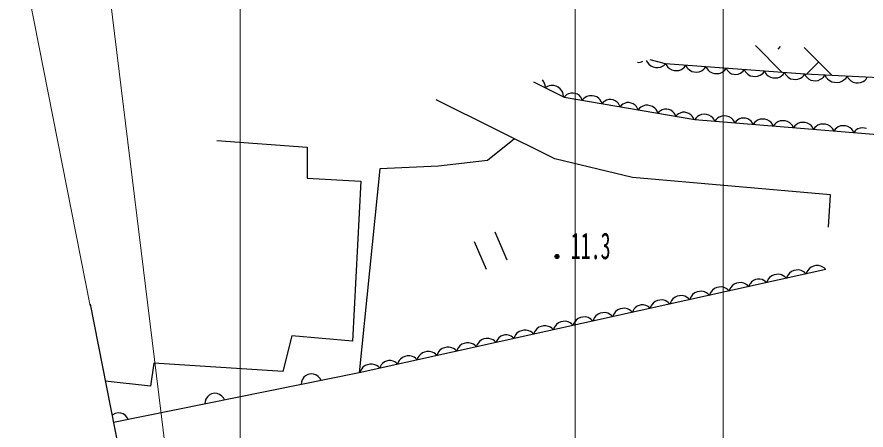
# Model space of a CAD drawing. Units: millimetres, scale not verified. Extents: x 39750 to 680000, y 20000 to 380250.
# Drawn here: x 65775 to 107774, y 298710 to 319136 of the extents above; entities that cross this region are included whole.
import ezdxf
from ezdxf.enums import TextEntityAlignment as Align

# ---------------------------------------------------------------- set-up
doc = ezdxf.new("R2010")
doc.units = ezdxf.units.MM
doc.header["$LTSCALE"] = 1000
for name, color, linetype, lineweight in [('M-BGD', 7, 'Continuous', 25), ('M-BMK-OTRS', 5, 'Continuous', 25), ('M-STR-HTXT', 7, 'Continuous', 13)]:
    doc.layers.add(name, color=color, linetype=linetype, lineweight=lineweight)
doc.styles.add('ＭＳ ゴシック', font='')
doc.styles.get('ＭＳ ゴシック').set_extended_font_data('MS Gothic')

msp = doc.modelspace()

# ---------------------------------------------------------------- linework, layer by layer
at = {"layer": 'M-BGD'}
for p, q in [((103621, 316397), (102310, 317724)), ((103534, 317674), (103405, 317543)), ((104707, 317625), (106096, 316244)), ((96463, 316895), (96542, 316889)), ((96542, 316889), (96660, 316915)), ((96660, 316915), (96728, 316944)), ((96909, 316978), (96917, 316953)), ((96917, 316953), (96961, 316880)), ((96961, 316880), (97024, 316803)), ((97024, 316803), (97126, 316716)), ((97853, 316825), (97094, 317012)), ((97126, 316716), (97238, 316668)), ((97606, 316659), (97699, 316698)), ((97699, 316698), (97771, 316742)), ((97771, 316742), (97853, 316825)), ((104744, 316314), (97853, 316825)), ((97863, 316824), (97915, 316720)), ((97915, 316720), (97970, 316656)), ((98793, 316655), (98860, 316750)), ((98860, 316750), (98912, 316646)), ((105428, 316908), (104845, 316321)), ((97238, 316668), (97354, 316639)), ((97354, 316639), (97476, 316630)), ((97476, 316630), (97606, 316659)), ((97970, 316656), (98046, 316590)), ((98046, 316590), (98161, 316521)), ((98161, 316521), (98279, 316493)), ((98279, 316493), (98399, 316484)), ((98399, 316484), (98520, 316495)), ((98520, 316495), (98644, 316546)), ((98644, 316546), (98728, 316600)), ((98728, 316600), (98793, 316655)), ((98912, 316646), (98968, 316582)), ((98968, 316582), (99043, 316516)), ((99043, 316516), (99158, 316447)), ((99158, 316447), (99276, 316419)), ((99276, 316419), (99396, 316410)), ((99396, 316410), (99517, 316421)), ((99517, 316421), (99641, 316472)), ((99641, 316472), (99726, 316526)), ((99726, 316526), (99790, 316581)), ((99790, 316581), (99857, 316676)), ((99857, 316676), (99910, 316572)), ((99910, 316572), (99965, 316508)), ((99965, 316508), (100040, 316442)), ((100040, 316442), (100156, 316373)), ((100156, 316373), (100274, 316345)), ((100274, 316345), (100393, 316336)), ((100393, 316336), (100515, 316347)), ((100515, 316347), (100639, 316398)), ((100639, 316398), (100723, 316452)), ((100723, 316452), (100787, 316507)), ((100787, 316507), (100854, 316602)), ((100854, 316602), (100902, 316509)), ((100902, 316509), (100952, 316451)), ((100952, 316451), (101019, 316392)), ((101019, 316392), (101123, 316330)), ((101123, 316330), (101229, 316304)), ((101229, 316304), (101337, 316296)), ((101337, 316296), (101446, 316306)), ((101446, 316306), (101558, 316352)), ((101558, 316352), (101634, 316400)), ((101634, 316400), (101691, 316450)), ((101691, 316450), (101752, 316536)), ((101752, 316536), (101804, 316432)), ((101804, 316432), (101860, 316367)), ((101860, 316367), (101935, 316302)), ((101935, 316302), (102050, 316233)), ((102409, 316206), (102534, 316257)), ((102534, 316257), (102618, 316311)), ((102618, 316311), (102682, 316366)), ((102682, 316366), (102749, 316462)), ((102749, 316462), (102802, 316358)), ((102802, 316358), (102857, 316293)), ((102857, 316293), (102932, 316228)), ((103615, 316237), (103679, 316293)), ((103679, 316293), (103746, 316388)), ((103746, 316388), (103799, 316284)), ((103799, 316284), (103854, 316219)), ((104677, 316219), (104744, 316314)), ((116228, 315720), (104744, 316314)), ((104744, 316314), (104798, 316211)), ((105677, 316165), (105742, 316262)), ((105742, 316262), (105802, 316149)), ((91321, 315937), (92850, 315177)), ((91833, 315929), (91764, 316020)), ((91878, 315839), (91833, 315929)), ((91905, 315759), (91878, 315839)), ((102050, 316233), (102169, 316204)), ((102169, 316204), (102288, 316195)), ((102288, 316195), (102409, 316206)), ((102932, 316228), (103048, 316159)), ((103048, 316159), (103166, 316130)), ((103166, 316130), (103286, 316121)), ((103286, 316121), (103407, 316132)), ((103407, 316132), (103531, 316183)), ((103531, 316183), (103615, 316237)), ((103854, 316219), (103930, 316154)), ((103930, 316154), (104045, 316085)), ((104045, 316085), (104163, 316056)), ((104163, 316056), (104283, 316047)), ((104283, 316047), (104404, 316058)), ((104404, 316058), (104528, 316109)), ((104528, 316109), (104612, 316163)), ((104612, 316163), (104677, 316219)), ((104798, 316211), (104855, 316148)), ((104855, 316148), (104932, 316084)), ((104932, 316084), (105049, 316018)), ((105049, 316018), (105167, 315992)), ((105167, 315992), (105287, 315985)), ((105287, 315985), (105408, 315999)), ((105408, 315999), (105531, 316053)), ((105531, 316053), (105614, 316109)), ((105614, 316109), (105677, 316165)), ((105802, 316149), (105865, 316080)), ((105865, 316080), (105949, 316009)), ((105949, 316009), (106078, 315936)), ((106078, 315936), (106208, 315908)), ((106208, 315908), (106340, 315901)), ((106340, 315901), (106473, 315916)), ((106473, 315916), (106608, 315975)), ((106608, 315975), (106700, 316037)), ((106700, 316037), (106769, 316099)), ((106769, 316099), (106841, 316205)), ((106841, 316205), (106895, 316103)), ((106895, 316103), (106952, 316040)), ((106952, 316040), (107029, 315975)), ((107029, 315975), (107146, 315909)), ((107146, 315909), (107265, 315883)), ((107265, 315883), (107385, 315877)), ((107385, 315877), (107505, 315891)), ((107505, 315891), (107628, 315945)), ((107628, 315945), (107711, 316000)), ((107711, 316000), (107774, 316057)), ((107774, 316057), (107839, 316154)), ((91914, 315642), (91905, 315759)), ((92012, 315705), (91914, 315642)), ((92093, 315732), (92012, 315705)), ((92191, 315750), (92093, 315732)), ((92325, 315751), (92191, 315750)), ((92442, 315715), (92325, 315751)), ((92549, 315662), (92442, 315715)), ((92648, 315590), (92549, 315662)), ((92728, 315483), (92648, 315590)), ((92773, 315394), (92728, 315483)), ((92373, 312115), (86512, 315042)), ((92800, 315313), (92773, 315394)), ((92809, 315197), (92800, 315313)), ((92918, 315256), (92850, 315177)), ((92850, 315177), (99301, 314062)), ((92981, 315300), (92918, 315256)), ((93061, 315341), (92981, 315300)), ((93177, 315376), (93061, 315341)), ((93286, 315375), (93177, 315376)), ((93392, 315357), (93286, 315375)), ((93496, 315321), (93392, 315357)), ((93593, 315249), (93496, 315321)), ((93655, 315184), (93593, 315249)), ((93699, 315121), (93655, 315184)), ((93737, 315024), (93699, 315121)), ((93813, 315112), (93737, 315024)), ((93882, 315161), (93813, 315112)), ((93971, 315206), (93882, 315161)), ((94100, 315245), (93971, 315206)), ((94221, 315244), (94100, 315245)), ((94340, 315224), (94221, 315244)), ((94455, 315184), (94340, 315224)), ((94562, 315104), (94455, 315184)), ((94631, 315031), (94562, 315104)), ((94680, 314962), (94631, 315031)), ((94933, 315018), (94853, 314977)), ((95049, 315052), (94933, 315018)), ((95158, 315052), (95049, 315052)), ((95265, 315033), (95158, 315052)), ((95368, 314997), (95265, 315033)), ((95465, 314926), (95368, 314997)), ((94722, 314853), (94680, 314962)), ((94791, 314933), (94722, 314853)), ((94853, 314977), (94791, 314933)), ((95527, 314860), (95465, 314926)), ((95571, 314798), (95527, 314860)), ((95609, 314700), (95571, 314798)), ((95678, 314779), (95609, 314700)), ((95740, 314823), (95678, 314779)), ((95820, 314864), (95740, 314823)), ((95936, 314899), (95820, 314864)), ((96045, 314899), (95936, 314899)), ((96152, 314880), (96045, 314899)), ((96255, 314844), (96152, 314880)), ((96352, 314772), (96255, 314844)), ((96414, 314707), (96352, 314772)), ((96458, 314645), (96414, 314707)), ((96496, 314547), (96458, 314645)), ((96572, 314635), (96496, 314547)), ((96641, 314684), (96572, 314635)), ((96730, 314729), (96641, 314684)), ((96859, 314768), (96730, 314729)), ((96981, 314767), (96859, 314768)), ((97099, 314747), (96981, 314767)), ((97214, 314707), (97099, 314747)), ((97322, 314627), (97214, 314707)), ((97390, 314554), (97322, 314627)), ((97439, 314485), (97390, 314554)), ((97481, 314376), (97439, 314485)), ((97550, 314456), (97481, 314376)), ((97612, 314500), (97550, 314456)), ((97692, 314541), (97612, 314500)), ((97808, 314575), (97692, 314541)), ((97917, 314575), (97808, 314575)), ((98024, 314556), (97917, 314575)), ((98127, 314520), (98024, 314556)), ((98224, 314449), (98127, 314520)), ((98286, 314383), (98224, 314449)), ((98330, 314321), (98286, 314383)), ((98368, 314223), (98330, 314321)), ((98437, 314302), (98368, 314223)), ((98499, 314346), (98437, 314302)), ((98579, 314387), (98499, 314346)), ((98695, 314422), (98579, 314387)), ((98804, 314422), (98695, 314422)), ((98911, 314403), (98804, 314422)), ((99014, 314367), (98911, 314403)), ((99111, 314295), (99014, 314367)), ((99173, 314230), (99111, 314295)), ((99217, 314167), (99173, 314230)), ((99255, 314070), (99217, 314167)), ((99433, 314211), (99369, 314156)), ((99518, 314265), (99433, 314211)), ((99642, 314315), (99518, 314265)), ((99764, 314325), (99642, 314315)), ((99883, 314315), (99764, 314325)), ((100001, 314285), (99883, 314315)), ((100116, 314215), (100001, 314285)), ((100191, 314149), (100116, 314215)), ((100515, 314183), (100430, 314129)), ((100639, 314233), (100515, 314183)), ((100760, 314243), (100639, 314233)), ((100880, 314233), (100760, 314243)), ((100998, 314203), (100880, 314233)), ((101113, 314133), (100998, 314203)), ((99369, 314156), (99301, 314062)), ((99301, 314062), (112026, 313015)), ((100246, 314084), (100191, 314149)), ((100297, 313980), (100246, 314084)), ((100365, 314074), (100297, 313980)), ((100430, 314129), (100365, 314074)), ((101187, 314067), (101113, 314133)), ((101242, 314002), (101187, 314067)), ((101294, 313898), (101242, 314002)), ((101355, 313983), (101294, 313898)), ((101413, 314032), (101355, 313983)), ((101490, 314080), (101413, 314032)), ((101602, 314125), (101490, 314080)), ((101711, 314134), (101602, 314125)), ((101818, 314126), (101711, 314134)), ((101925, 314099), (101818, 314126)), ((102028, 314036), (101925, 314099)), ((102095, 313976), (102028, 314036)), ((102145, 313918), (102095, 313976)), ((102191, 313824), (102145, 313918)), ((102259, 313919), (102191, 313824)), ((102324, 313974), (102259, 313919)), ((102408, 314027), (102324, 313974)), ((102533, 314077), (102408, 314027)), ((102654, 314087), (102533, 314077)), ((102774, 314077), (102654, 314087)), ((102892, 314047), (102774, 314077)), ((103006, 313978), (102892, 314047)), ((103081, 313911), (103006, 313978)), ((103136, 313847), (103081, 313911)), ((103188, 313742), (103136, 313847)), ((103256, 313837), (103188, 313742)), ((103320, 313892), (103256, 313837)), ((103405, 313945), (103320, 313892)), ((103529, 313995), (103405, 313945)), ((103651, 314005), (103529, 313995)), ((103770, 313995), (103651, 314005)), ((103888, 313965), (103770, 313995)), ((104003, 313896), (103888, 313965)), ((104078, 313829), (104003, 313896)), ((104133, 313765), (104078, 313829)), ((104184, 313660), (104133, 313765)), ((104252, 313755), (104184, 313660)), ((104317, 313810), (104252, 313755)), ((104402, 313863), (104317, 313810)), ((104526, 313913), (104402, 313863)), ((104647, 313923), (104526, 313913)), ((104767, 313913), (104647, 313923)), ((104885, 313883), (104767, 313913)), ((105000, 313814), (104885, 313883)), ((105074, 313747), (105000, 313814)), ((105129, 313683), (105074, 313747)), ((105398, 313781), (105314, 313728)), ((105523, 313831), (105398, 313781)), ((105644, 313841), (105523, 313831)), ((105764, 313831), (105644, 313841)), ((105882, 313801), (105764, 313831)), ((105996, 313732), (105882, 313801)), ((106519, 313749), (106395, 313699)), ((106641, 313759), (106519, 313749)), ((106760, 313749), (106641, 313759)), ((106878, 313719), (106760, 313749)), ((105181, 313578), (105129, 313683)), ((105249, 313673), (105181, 313578)), ((105314, 313728), (105249, 313673)), ((106071, 313665), (105996, 313732)), ((106126, 313601), (106071, 313665)), ((106178, 313496), (106126, 313601)), ((106246, 313591), (106178, 313496)), ((106310, 313646), (106246, 313591)), ((106395, 313699), (106310, 313646)), ((106993, 313650), (106878, 313719)), ((107068, 313583), (106993, 313650)), ((107123, 313519), (107068, 313583)), ((107174, 313414), (107123, 313519)), ((107235, 313499), (107174, 313414)), ((107294, 313549), (107235, 313499)), ((107370, 313597), (107294, 313549)), ((107482, 313642), (107370, 313597)), ((107591, 313651), (107482, 313642)), ((107699, 313642), (107591, 313651)), ((107805, 313615), (107699, 313642)), ((75660, 313020), (80122, 312693)), ((90393, 313103), (89047, 312037)), ((80122, 312693), (80127, 311171)), ((96226, 311203), (92373, 312115)), ((86624, 311754), (83725, 311626)), ((89047, 312037), (86624, 311754)), ((83725, 311626), (82710, 301545)), ((80127, 311171), (82787, 311013)), ((82787, 311013), (82372, 303102)), ((106012, 310342), (96226, 311203)), ((105912, 308745), (106012, 310342)), ((90030, 307117), (89428, 308492)), ((88384, 308034), (88986, 306660)), ((105789, 306640), (82710, 301545)), ((104318, 306622), (104201, 306596)), ((104439, 306629), (104318, 306622)), ((104570, 306596), (104439, 306629)), ((104895, 306606), (104849, 306535)), ((104960, 306682), (104895, 306606)), ((105064, 306767), (104960, 306682)), ((105177, 306812), (105064, 306767)), ((105295, 306838), (105177, 306812)), ((105416, 306844), (105295, 306838)), ((105546, 306811), (105416, 306844)), ((105637, 306770), (105546, 306811)), ((105709, 306724), (105637, 306770)), ((105789, 306640), (105709, 306724)), ((102524, 306177), (102414, 306171)), ((102641, 306148), (102524, 306177)), ((103007, 306251), (102942, 306175)), ((103111, 306335), (103007, 306251)), ((103224, 306381), (103111, 306335)), ((103341, 306407), (103224, 306381)), ((103463, 306413), (103341, 306407)), ((103593, 306380), (103463, 306413)), ((103684, 306339), (103593, 306380)), ((103756, 306293), (103684, 306339)), ((103836, 306209), (103756, 306293)), ((103873, 306319), (103836, 306209)), ((103918, 306391), (103873, 306319)), ((103984, 306467), (103918, 306391)), ((104088, 306551), (103984, 306467)), ((104201, 306596), (104088, 306551)), ((104661, 306555), (104570, 306596)), ((104732, 306509), (104661, 306555)), ((104812, 306424), (104732, 306509)), ((104849, 306535), (104812, 306424)), ((100510, 305782), (100392, 305756)), ((100631, 305788), (100510, 305782)), ((100761, 305755), (100631, 305788)), ((101087, 305766), (101041, 305694)), ((101152, 305841), (101087, 305766)), ((101256, 305926), (101152, 305841)), ((101369, 305971), (101256, 305926)), ((101486, 305997), (101369, 305971)), ((101608, 306003), (101486, 305997)), ((101738, 305971), (101608, 306003)), ((101829, 305929), (101738, 305971)), ((101900, 305884), (101829, 305929)), ((101980, 305799), (101900, 305884)), ((102014, 305899), (101980, 305799)), ((102055, 305963), (102014, 305899)), ((102114, 306031), (102055, 305963)), ((102207, 306107), (102114, 306031)), ((102309, 306148), (102207, 306107)), ((102414, 306171), (102309, 306148)), ((102723, 306110), (102641, 306148)), ((102787, 306069), (102723, 306110)), ((102859, 305993), (102787, 306069)), ((102896, 306104), (102859, 305993)), ((102942, 306175), (102896, 306104)), ((98556, 305350), (98439, 305325)), ((98678, 305357), (98556, 305350)), ((98808, 305324), (98678, 305357)), ((99199, 305410), (99134, 305334)), ((99303, 305495), (99199, 305410)), ((99416, 305540), (99303, 305495)), ((99533, 305566), (99416, 305540)), ((99655, 305572), (99533, 305566)), ((99785, 305540), (99655, 305572)), ((99876, 305498), (99785, 305540)), ((99947, 305453), (99876, 305498)), ((100027, 305368), (99947, 305453)), ((100064, 305478), (100027, 305368)), ((100110, 305550), (100064, 305478)), ((100175, 305626), (100110, 305550)), ((100279, 305710), (100175, 305626)), ((100392, 305756), (100279, 305710)), ((100852, 305714), (100761, 305755)), ((100924, 305668), (100852, 305714)), ((101004, 305583), (100924, 305668)), ((101041, 305694), (101004, 305583)), ((97246, 304979), (97181, 304903)), ((97350, 305064), (97246, 304979)), ((97463, 305109), (97350, 305064)), ((97580, 305135), (97463, 305109)), ((97701, 305141), (97580, 305135)), ((97832, 305108), (97701, 305141)), ((97923, 305067), (97832, 305108)), ((97994, 305021), (97923, 305067)), ((98074, 304937), (97994, 305021)), ((98111, 305047), (98074, 304937)), ((98157, 305119), (98111, 305047)), ((98222, 305195), (98157, 305119)), ((98327, 305279), (98222, 305195)), ((98439, 305325), (98327, 305279)), ((98899, 305283), (98808, 305324)), ((98971, 305237), (98899, 305283)), ((99051, 305152), (98971, 305237)), ((99088, 305263), (99051, 305152)), ((99134, 305334), (99088, 305263)), ((94748, 304510), (94631, 304484)), ((94870, 304516), (94748, 304510)), ((95000, 304483), (94870, 304516)), ((95390, 304570), (95325, 304494)), ((95495, 304654), (95390, 304570)), ((95608, 304699), (95495, 304654)), ((95725, 304725), (95608, 304699)), ((95846, 304732), (95725, 304725)), ((95976, 304699), (95846, 304732)), ((96067, 304658), (95976, 304699)), ((96139, 304612), (96067, 304658)), ((96219, 304527), (96139, 304612)), ((96252, 304627), (96219, 304527)), ((96293, 304691), (96252, 304627)), ((96352, 304759), (96293, 304691)), ((96446, 304835), (96352, 304759)), ((96547, 304876), (96446, 304835)), ((96653, 304899), (96547, 304876)), ((96762, 304905), (96653, 304899)), ((96879, 304876), (96762, 304905)), ((96961, 304838), (96879, 304876)), ((97026, 304797), (96961, 304838)), ((97098, 304721), (97026, 304797)), ((97135, 304832), (97098, 304721)), ((97181, 304903), (97135, 304832)), ((92795, 304079), (92678, 304053)), ((92917, 304085), (92795, 304079)), ((93047, 304052), (92917, 304085)), ((93437, 304138), (93372, 304063)), ((93542, 304223), (93437, 304138)), ((93654, 304268), (93542, 304223)), ((93772, 304294), (93654, 304268)), ((93893, 304300), (93772, 304294)), ((94023, 304268), (93893, 304300)), ((94114, 304226), (94023, 304268)), ((94186, 304181), (94114, 304226)), ((94266, 304096), (94186, 304181)), ((94303, 304207), (94266, 304096)), ((94349, 304278), (94303, 304207)), ((94414, 304354), (94349, 304278)), ((94518, 304438), (94414, 304354)), ((94631, 304484), (94518, 304438)), ((95091, 304442), (95000, 304483)), ((95162, 304396), (95091, 304442)), ((95242, 304312), (95162, 304396)), ((95279, 304422), (95242, 304312)), ((95325, 304494), (95279, 304422)), ((91484, 303707), (91419, 303631)), ((91589, 303792), (91484, 303707)), ((91701, 303837), (91589, 303792)), ((91819, 303863), (91701, 303837)), ((91940, 303869), (91819, 303863)), ((92070, 303837), (91940, 303869)), ((92161, 303795), (92070, 303837)), ((92233, 303750), (92161, 303795)), ((92313, 303665), (92233, 303750)), ((92350, 303775), (92313, 303665)), ((92396, 303847), (92350, 303775)), ((92461, 303923), (92396, 303847)), ((92565, 304007), (92461, 303923)), ((92678, 304053), (92565, 304007)), ((93138, 304011), (93047, 304052)), ((93209, 303965), (93138, 304011)), ((93289, 303880), (93209, 303965)), ((93326, 303991), (93289, 303880)), ((93372, 304063), (93326, 303991)), ((79371, 303363), (78933, 301603)), ((82372, 303102), (79371, 303363)), ((88987, 303238), (88870, 303212)), ((89108, 303244), (88987, 303238)), ((89238, 303211), (89108, 303244)), ((89614, 303272), (89556, 303204)), ((89708, 303348), (89614, 303272)), ((89809, 303389), (89708, 303348)), ((89915, 303412), (89809, 303389)), ((90024, 303418), (89915, 303412)), ((90142, 303388), (90024, 303418)), ((90223, 303351), (90142, 303388)), ((90288, 303310), (90223, 303351)), ((90360, 303234), (90288, 303310)), ((90397, 303344), (90360, 303234)), ((90443, 303416), (90397, 303344)), ((90508, 303492), (90443, 303416)), ((90612, 303576), (90508, 303492)), ((90725, 303622), (90612, 303576)), ((90842, 303647), (90725, 303622)), ((90964, 303654), (90842, 303647)), ((91094, 303621), (90964, 303654)), ((91185, 303580), (91094, 303621)), ((91256, 303534), (91185, 303580)), ((91336, 303449), (91256, 303534)), ((91373, 303560), (91336, 303449)), ((91419, 303631), (91373, 303560)), ((87676, 302867), (87611, 302791)), ((87780, 302951), (87676, 302867)), ((87893, 302996), (87780, 302951)), ((88010, 303022), (87893, 302996)), ((88132, 303029), (88010, 303022)), ((88262, 302996), (88132, 303029)), ((88353, 302955), (88262, 302996)), ((88424, 302909), (88353, 302955)), ((88505, 302824), (88424, 302909)), ((88542, 302935), (88505, 302824)), ((88587, 303006), (88542, 302935)), ((88652, 303082), (88587, 303006)), ((88757, 303167), (88652, 303082)), ((88870, 303212), (88757, 303167)), ((89329, 303170), (89238, 303211)), ((89401, 303124), (89329, 303170)), ((89481, 303040), (89401, 303124)), ((89514, 303139), (89481, 303040)), ((89556, 303204), (89514, 303139)), ((85723, 302435), (85658, 302359)), ((85827, 302520), (85723, 302435)), ((85940, 302565), (85827, 302520)), ((86057, 302591), (85940, 302565)), ((86179, 302597), (86057, 302591)), ((86309, 302565), (86179, 302597)), ((86400, 302523), (86309, 302565)), ((86471, 302478), (86400, 302523)), ((86552, 302393), (86471, 302478)), ((86589, 302504), (86552, 302393)), ((86634, 302575), (86589, 302504)), ((86699, 302651), (86634, 302575)), ((86804, 302735), (86699, 302651)), ((86917, 302781), (86804, 302735)), ((87034, 302807), (86917, 302781)), ((87155, 302813), (87034, 302807)), ((87285, 302780), (87155, 302813)), ((87376, 302739), (87285, 302780)), ((87448, 302693), (87376, 302739)), ((87528, 302609), (87448, 302693)), ((87565, 302719), (87528, 302609)), ((87611, 302791), (87565, 302719)), ((72544, 302023), (72382, 300884)), ((78933, 301603), (72544, 302023)), ((83853, 302000), (83794, 301932)), ((83947, 302076), (83853, 302000)), ((84048, 302117), (83947, 302076)), ((84154, 302140), (84048, 302117)), ((84263, 302146), (84154, 302140)), ((84380, 302116), (84263, 302146)), ((84462, 302079), (84380, 302116)), ((84526, 302038), (84462, 302079)), ((84599, 301962), (84526, 302038)), ((84636, 302072), (84599, 301962)), ((84681, 302144), (84636, 302072)), ((84746, 302220), (84681, 302144)), ((84851, 302304), (84746, 302220)), ((84964, 302350), (84851, 302304)), ((85081, 302376), (84964, 302350)), ((85202, 302382), (85081, 302376)), ((85332, 302349), (85202, 302382)), ((85423, 302308), (85332, 302349)), ((85495, 302262), (85423, 302308)), ((85575, 302177), (85495, 302262)), ((85612, 302288), (85575, 302177)), ((85658, 302359), (85612, 302288)), ((82780, 301663), (82743, 301552)), ((82826, 301734), (82780, 301663)), ((82891, 301810), (82826, 301734)), ((82995, 301895), (82891, 301810)), ((83108, 301940), (82995, 301895)), ((83225, 301966), (83108, 301940)), ((83347, 301972), (83225, 301966)), ((83477, 301940), (83347, 301972)), ((83568, 301898), (83477, 301940)), ((83639, 301853), (83568, 301898)), ((83720, 301768), (83639, 301853)), ((83753, 301867), (83720, 301768)), ((83794, 301932), (83753, 301867)), ((82710, 301545), (70547, 299083)), ((79890, 301199), (79851, 301089)), ((79968, 301317), (79890, 301199)), ((80055, 301395), (79968, 301317)), ((80164, 301458), (80055, 301395)), ((80321, 301490), (80164, 301458)), ((80446, 301475), (80321, 301490)), ((80556, 301436), (80446, 301475)), ((80674, 301357), (80556, 301436)), ((80753, 301271), (80674, 301357)), ((80816, 301162), (80753, 301271)), ((72382, 300884), (70142, 301132)), ((79851, 301089), (79836, 300963)), ((75200, 300351), (75122, 300234)), ((75286, 300430), (75200, 300351)), ((75396, 300493), (75286, 300430)), ((75553, 300525), (75396, 300493)), ((75678, 300509), (75553, 300525)), ((75788, 300470), (75678, 300509)), ((75906, 300392), (75788, 300470)), ((75985, 300306), (75906, 300392)), ((76048, 300197), (75985, 300306)), ((75083, 300124), (75068, 299998)), ((75122, 300234), (75083, 300124)), ((70518, 299465), (70479, 299429)), ((70628, 299528), (70518, 299465)), ((70785, 299560), (70628, 299528)), ((70910, 299544), (70785, 299560)), ((71020, 299505), (70910, 299544)), ((71138, 299427), (71020, 299505)), ((71217, 299341), (71138, 299427)), ((71280, 299231), (71217, 299341))]:
    msp.add_line(p, q, dxfattribs=at)
for radius in [100, 60, 20]:
    msp.add_circle((92485, 307292), radius, dxfattribs=at)
at = {"layer": 'M-BMK-OTRS'}
msp.add_line((69390, 304936), (78230, 260218), dxfattribs=at)
at = {"layer": 'M-STR-HTXT'}
for p, q in [((76820, 283746), (76820, 330105)), ((93383, 330105), (93383, 289176)), ((100704, 289434), (100704, 330105)), ((69952, 323593), (74492, 286618)), ((69402, 304855), (65775, 323223)), ((76820, 305470), (76820, 306164))]:
    msp.add_line(p, q, dxfattribs=at)

# ---------------------------------------------------------------- texts
at = {"layer": 'M-BGD', "style": 'ＭＳ ゴシック', "width": 0.55}
msp.add_text('11.3', height=1320, dxfattribs=at).set_placement((93164, 306764), align=Align.BOTTOM_LEFT)

doc.saveas('drawing.dxf')
